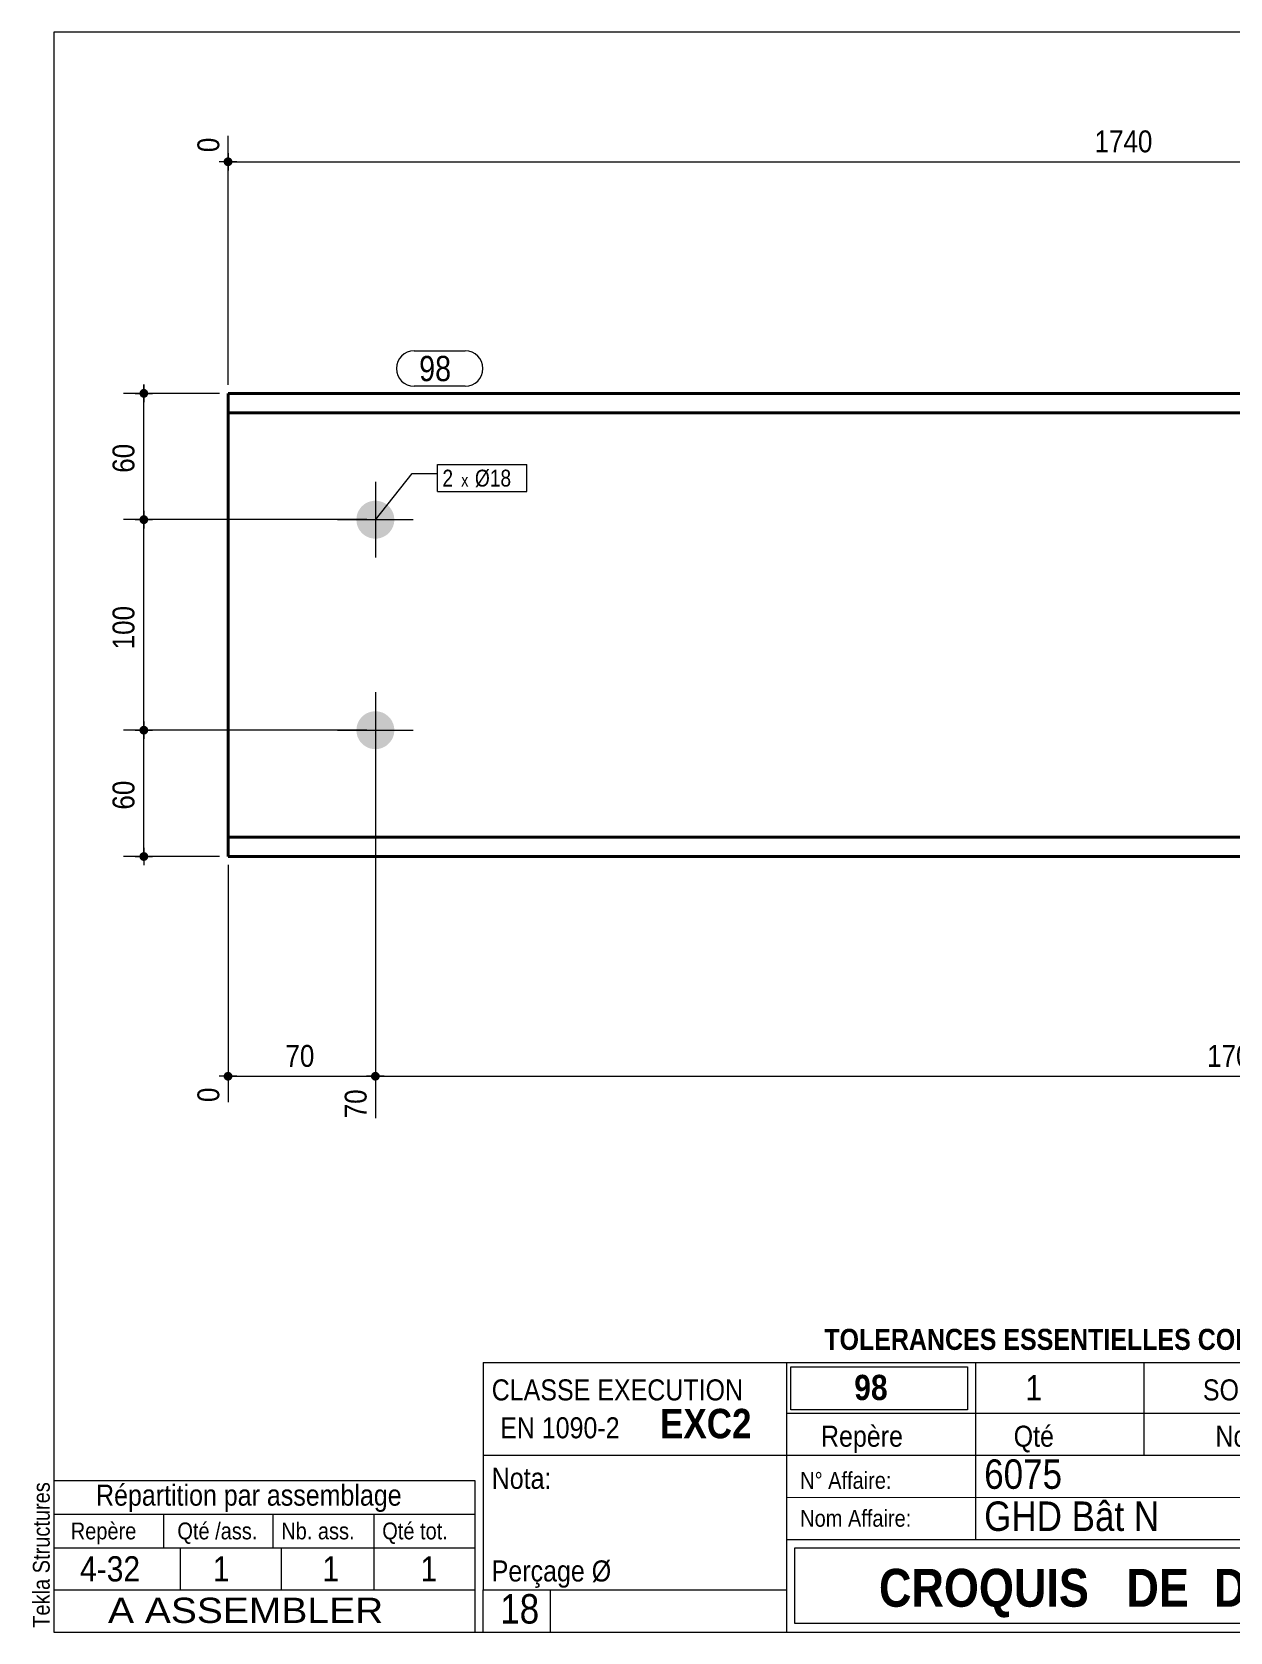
# Model space of a CAD drawing. Header units: millimetres. Extents: x 2 to 287, y 5 to 195.
# Drawn here: x 2.4 to 144.7, y 5 to 195 of the extents above; entities that cross this region are included whole.
import ezdxf

# ---------------------------------------------------------------- set-up
doc = ezdxf.new("R2010")
doc.units = ezdxf.units.MM
for name, color, linetype, lineweight in [('Autre type objet', 1, 'Continuous', 0), ('Boulon', 7, 'Continuous', 0), ('Cotation', 7, 'Continuous', 0), ('Désignation boulon', 3, 'Continuous', 0), ('Feuille dessin', 5, 'Continuous', 0), ('Piece', 2, 'Continuous', 0), ('Repère pièce', 3, 'Continuous', 0)]:
    doc.layers.add(name, color=color, linetype=linetype, lineweight=lineweight)
doc.styles.add('ARIAL', font='ARIAL.TTF')
doc.styles.add('ARIAL_BOLD', font='ARIALBD.TTF')
doc.styles.add('ARIAL_NARROW', font='ARIAL.TTF')
doc.styles.add('COMIC_SANS_MS', font='COMIC.TTF')

# ---------------------------------------------------------------- blocks, each defined once
blk = doc.blocks.new('*A2')
at = {"layer": 'Boulon'}
for points in [[(40.93, 137.14), (40.93, 137.2), (40.94, 137.25), (40.94, 137.31), (40.95, 137.36), (40.95, 137.42), (40.96, 137.47), (40.97, 137.53), (40.99, 137.58), (41, 137.63), (41.01, 137.69), (41.03, 137.74), (41.04, 137.79), (41.06, 137.85), (41.08, 137.9), (41.1, 137.95), (41.12, 138), (41.15, 138.05), (41.17, 138.1), (41.2, 138.15), (41.22, 138.2), (41.25, 138.24), (41.28, 138.29), (41.31, 138.34), (41.34, 138.38), (41.37, 138.43), (41.41, 138.47), (41.44, 138.52), (41.48, 138.56), (41.51, 138.6), (41.55, 138.64), (41.59, 138.68), (41.63, 138.72), (41.67, 138.75), (41.71, 138.79), (41.75, 138.83), (41.8, 138.86), (41.84, 138.89), (41.88, 138.93), (41.93, 138.96), (41.98, 138.99), (42.02, 139.02), (42.07, 139.05), (42.12, 139.07), (42.17, 139.1), (42.22, 139.12), (42.27, 139.14), (42.32, 139.17), (42.37, 139.19), (42.42, 139.21), (42.47, 139.22), (42.53, 139.24), (42.58, 139.26), (42.63, 139.27), (42.69, 139.28), (42.74, 139.29), (42.8, 139.3), (42.85, 139.31), (42.91, 139.32), (42.96, 139.33), (43.01, 139.33), (43.07, 139.33), (43.13, 139.34), (43.18, 139.34), (43.24, 139.34), (43.29, 139.33), (43.35, 139.33), (43.4, 139.33), (43.46, 139.32), (43.51, 139.31), (43.57, 139.3), (43.62, 139.29), (43.67, 139.28), (43.73, 139.27), (43.78, 139.26), (43.83, 139.24), (43.89, 139.22), (43.94, 139.21), (43.99, 139.19), (44.04, 139.17), (44.09, 139.14), (44.14, 139.12), (44.19, 139.1), (44.24, 139.07), (44.29, 139.05), (44.34, 139.02), (44.38, 138.99), (44.43, 138.96), (44.48, 138.93), (44.52, 138.89), (44.56, 138.86), (44.61, 138.83), (44.65, 138.79), (44.69, 138.75), (44.73, 138.72), (44.77, 138.68), (44.81, 138.64), (44.85, 138.6), (44.88, 138.56), (44.92, 138.52), (44.95, 138.47), (44.99, 138.43), (45.02, 138.38), (45.05, 138.34), (45.08, 138.29), (45.11, 138.24), (45.14, 138.2), (45.16, 138.15), (45.19, 138.1), (45.21, 138.05), (45.24, 138), (45.26, 137.95), (45.28, 137.9), (45.3, 137.85), (45.32, 137.79), (45.33, 137.74), (45.35, 137.69), (45.36, 137.63), (45.38, 137.58), (45.39, 137.53), (45.4, 137.47), (45.41, 137.42), (45.41, 137.36), (45.42, 137.31), (45.42, 137.25), (45.43, 137.2), (45.43, 137.14), (45.43, 137.09), (45.43, 137.03), (45.43, 136.98), (45.42, 136.92), (45.42, 136.87), (45.41, 136.81), (45.41, 136.76), (45.4, 136.7), (45.39, 136.65), (45.38, 136.59), (45.36, 136.54), (45.35, 136.49), (45.33, 136.43), (45.32, 136.38), (45.3, 136.33), (45.28, 136.28), (45.26, 136.23), (45.24, 136.18), (45.21, 136.13), (45.19, 136.08), (45.16, 136.03), (45.14, 135.98), (45.11, 135.93), (45.08, 135.88), (45.05, 135.84), (45.02, 135.79), (44.99, 135.75), (44.95, 135.7), (44.92, 135.66), (44.88, 135.62), (44.85, 135.58), (44.81, 135.54), (44.77, 135.5), (44.73, 135.46), (44.69, 135.42), (44.65, 135.38), (44.61, 135.35), (44.56, 135.31), (44.52, 135.28), (44.48, 135.25), (44.43, 135.22), (44.38, 135.19), (44.34, 135.16), (44.29, 135.13), (44.24, 135.1), (44.19, 135.08), (44.14, 135.05), (44.09, 135.03), (44.04, 135.01), (43.99, 134.99), (43.94, 134.97), (43.89, 134.95), (43.83, 134.93), (43.78, 134.92), (43.73, 134.91), (43.67, 134.89), (43.62, 134.88), (43.57, 134.87), (43.51, 134.86), (43.46, 134.85), (43.4, 134.85), (43.35, 134.84), (43.29, 134.84), (43.24, 134.84), (43.18, 134.84), (43.13, 134.84), (43.07, 134.84), (43.01, 134.84), (42.96, 134.85), (42.91, 134.85), (42.85, 134.86), (42.8, 134.87), (42.74, 134.88), (42.69, 134.89), (42.63, 134.91), (42.58, 134.92), (42.53, 134.93), (42.47, 134.95), (42.42, 134.97), (42.37, 134.99), (42.32, 135.01), (42.27, 135.03), (42.22, 135.05), (42.17, 135.08), (42.12, 135.1), (42.07, 135.13), (42.02, 135.16), (41.98, 135.19), (41.93, 135.22), (41.88, 135.25), (41.84, 135.28), (41.8, 135.31), (41.75, 135.35), (41.71, 135.38), (41.67, 135.42), (41.63, 135.46), (41.59, 135.5), (41.55, 135.54), (41.51, 135.58), (41.48, 135.62), (41.44, 135.66), (41.41, 135.7), (41.37, 135.75), (41.34, 135.79), (41.31, 135.84), (41.28, 135.88), (41.25, 135.93), (41.22, 135.98), (41.2, 136.03), (41.17, 136.08), (41.15, 136.13), (41.12, 136.18), (41.1, 136.23), (41.08, 136.28), (41.06, 136.33), (41.04, 136.38), (41.03, 136.43), (41.01, 136.49), (41, 136.54), (40.99, 136.59), (40.97, 136.65), (40.96, 136.7), (40.95, 136.76), (40.95, 136.81), (40.94, 136.87), (40.94, 136.92), (40.93, 136.98), (40.93, 137.03), (40.93, 137.09)], [(40.93, 112.14), (40.93, 112.2), (40.94, 112.25), (40.94, 112.31), (40.95, 112.36), (40.95, 112.42), (40.96, 112.47), (40.97, 112.53), (40.99, 112.58), (41, 112.63), (41.01, 112.69), (41.03, 112.74), (41.04, 112.79), (41.06, 112.85), (41.08, 112.9), (41.1, 112.95), (41.12, 113), (41.15, 113.05), (41.17, 113.1), (41.2, 113.15), (41.22, 113.2), (41.25, 113.24), (41.28, 113.29), (41.31, 113.34), (41.34, 113.38), (41.37, 113.43), (41.41, 113.47), (41.44, 113.52), (41.48, 113.56), (41.51, 113.6), (41.55, 113.64), (41.59, 113.68), (41.63, 113.72), (41.67, 113.75), (41.71, 113.79), (41.75, 113.83), (41.8, 113.86), (41.84, 113.89), (41.88, 113.93), (41.93, 113.96), (41.98, 113.99), (42.02, 114.02), (42.07, 114.05), (42.12, 114.07), (42.17, 114.1), (42.22, 114.12), (42.27, 114.14), (42.32, 114.17), (42.37, 114.19), (42.42, 114.21), (42.47, 114.22), (42.53, 114.24), (42.58, 114.26), (42.63, 114.27), (42.69, 114.28), (42.74, 114.29), (42.8, 114.3), (42.85, 114.31), (42.91, 114.32), (42.96, 114.33), (43.01, 114.33), (43.07, 114.33), (43.13, 114.34), (43.18, 114.34), (43.24, 114.34), (43.29, 114.33), (43.35, 114.33), (43.4, 114.33), (43.46, 114.32), (43.51, 114.31), (43.57, 114.3), (43.62, 114.29), (43.67, 114.28), (43.73, 114.27), (43.78, 114.26), (43.83, 114.24), (43.89, 114.22), (43.94, 114.21), (43.99, 114.19), (44.04, 114.17), (44.09, 114.14), (44.14, 114.12), (44.19, 114.1), (44.24, 114.07), (44.29, 114.05), (44.34, 114.02), (44.38, 113.99), (44.43, 113.96), (44.48, 113.93), (44.52, 113.89), (44.56, 113.86), (44.61, 113.83), (44.65, 113.79), (44.69, 113.75), (44.73, 113.72), (44.77, 113.68), (44.81, 113.64), (44.85, 113.6), (44.88, 113.56), (44.92, 113.52), (44.95, 113.47), (44.99, 113.43), (45.02, 113.38), (45.05, 113.34), (45.08, 113.29), (45.11, 113.24), (45.14, 113.2), (45.16, 113.15), (45.19, 113.1), (45.21, 113.05), (45.24, 113), (45.26, 112.95), (45.28, 112.9), (45.3, 112.85), (45.32, 112.79), (45.33, 112.74), (45.35, 112.69), (45.36, 112.63), (45.38, 112.58), (45.39, 112.53), (45.4, 112.47), (45.41, 112.42), (45.41, 112.36), (45.42, 112.31), (45.42, 112.25), (45.43, 112.2), (45.43, 112.14), (45.43, 112.09), (45.43, 112.03), (45.43, 111.98), (45.42, 111.92), (45.42, 111.87), (45.41, 111.81), (45.41, 111.76), (45.4, 111.7), (45.39, 111.65), (45.38, 111.59), (45.36, 111.54), (45.35, 111.49), (45.33, 111.43), (45.32, 111.38), (45.3, 111.33), (45.28, 111.28), (45.26, 111.23), (45.24, 111.18), (45.21, 111.13), (45.19, 111.08), (45.16, 111.03), (45.14, 110.98), (45.11, 110.93), (45.08, 110.88), (45.05, 110.84), (45.02, 110.79), (44.99, 110.75), (44.95, 110.7), (44.92, 110.66), (44.88, 110.62), (44.85, 110.58), (44.81, 110.54), (44.77, 110.5), (44.73, 110.46), (44.69, 110.42), (44.65, 110.38), (44.61, 110.35), (44.56, 110.31), (44.52, 110.28), (44.48, 110.25), (44.43, 110.22), (44.38, 110.19), (44.34, 110.16), (44.29, 110.13), (44.24, 110.1), (44.19, 110.08), (44.14, 110.05), (44.09, 110.03), (44.04, 110.01), (43.99, 109.99), (43.94, 109.97), (43.89, 109.95), (43.83, 109.93), (43.78, 109.92), (43.73, 109.91), (43.67, 109.89), (43.62, 109.88), (43.57, 109.87), (43.51, 109.86), (43.46, 109.85), (43.4, 109.85), (43.35, 109.84), (43.29, 109.84), (43.24, 109.84), (43.18, 109.84), (43.13, 109.84), (43.07, 109.84), (43.01, 109.84), (42.96, 109.85), (42.91, 109.85), (42.85, 109.86), (42.8, 109.87), (42.74, 109.88), (42.69, 109.89), (42.63, 109.91), (42.58, 109.92), (42.53, 109.93), (42.47, 109.95), (42.42, 109.97), (42.37, 109.99), (42.32, 110.01), (42.27, 110.03), (42.22, 110.05), (42.17, 110.08), (42.12, 110.1), (42.07, 110.13), (42.02, 110.16), (41.98, 110.19), (41.93, 110.22), (41.88, 110.25), (41.84, 110.28), (41.8, 110.31), (41.75, 110.35), (41.71, 110.38), (41.67, 110.42), (41.63, 110.46), (41.59, 110.5), (41.55, 110.54), (41.51, 110.58), (41.48, 110.62), (41.44, 110.66), (41.41, 110.7), (41.37, 110.75), (41.34, 110.79), (41.31, 110.84), (41.28, 110.88), (41.25, 110.93), (41.22, 110.98), (41.2, 111.03), (41.17, 111.08), (41.15, 111.13), (41.12, 111.18), (41.1, 111.23), (41.08, 111.28), (41.06, 111.33), (41.04, 111.38), (41.03, 111.43), (41.01, 111.49), (41, 111.54), (40.99, 111.59), (40.97, 111.65), (40.96, 111.7), (40.95, 111.76), (40.95, 111.81), (40.94, 111.87), (40.94, 111.92), (40.93, 111.98), (40.93, 112.03), (40.93, 112.09)]]:
    blk.add_hatch(color=256, dxfattribs=at).paths.add_polyline_path(points, flags=17)
at = {"layer": 'Boulon', "linetype": 'Continuous', "lineweight": 0}
for p, q in [((43.18, 141.59), (43.18, 132.59)), ((38.68, 137.09), (47.68, 137.09)), ((43.18, 116.59), (43.18, 107.59)), ((38.68, 112.09), (47.68, 112.09))]:
    blk.add_line(p, q, dxfattribs=at)
blk = doc.blocks.new('*A3')
at = {"layer": 'Piece', "color": 2, "linetype": 'Continuous', "lineweight": 40}
for p, q in [((25.68, 97.087617), (25.68, 152.087617)), ((155.68, 152.087617), (25.68, 152.087617)), ((155.68, 149.787617), (25.68, 149.787617)), ((155.68, 99.387617), (25.68, 99.387617)), ((155.68, 97.087617), (25.68, 97.087617))]:
    blk.add_line(p, q, dxfattribs=at)
blk = doc.blocks.new('*A4')
at = {"layer": 'Feuille dessin', "linetype": 'Continuous', "lineweight": 0}
for p, q in [((282, 195), (5, 195)), ((5, 195), (5, 5)), ((5, 5), (282, 5))]:
    blk.add_line(p, q, dxfattribs=at)
at = {"layer": 'Feuille dessin', "style": 'ARIAL', "width": 0.85}
blk.add_text('Tekla Structures', height=2, rotation=90, dxfattribs=at).set_placement((4.5, 5.5))
blk = doc.blocks.new('*A5')
at = {"layer": 'Autre type objet', "linetype": 'Continuous', "lineweight": 0}
for p, q in [((5, 23), (55, 23)), ((5, 23), (5, 15)), ((55, 23), (55, 15)), ((5, 19), (55, 19)), ((18, 19), (18, 15)), ((31, 19), (31, 15)), ((43, 19), (43, 15)), ((5, 15), (55, 15)), ((5, 15), (5, 10)), ((20, 15), (20, 10)), ((32, 15), (32, 10)), ((43, 15), (43, 10)), ((55, 15), (55, 10)), ((5, 10), (55, 10))]:
    blk.add_line(p, q, dxfattribs=at)
at = {"layer": 'Autre type objet', "style": 'ARIAL', "width": 0.85}
for s, height, p in [('Répartition par assemblage', 2.5, (10, 20)), ('Repère', 2, (7, 16)), ('Qté /ass.', 2, (19.663086, 16)), ('Nb. ass.', 2, (32, 16)), ('Qté tot.', 2, (44, 16)), ('4-32', 3, (8.103027, 11)), ('1', 3, (23.885986, 11)), ('1', 3, (36.889404, 11)), ('1', 3, (48.551514, 11))]:
    blk.add_text(s, height=height, dxfattribs=at).set_placement(p)
blk = doc.blocks.new('*A7')
at = {"layer": 'Autre type objet', "linetype": 'Continuous', "lineweight": 0}
for p, q in [((56, 37), (92, 37)), ((56, 37), (56, 10)), ((92, 37), (92, 10)), ((56, 26), (92, 26)), ((56, 10), (92, 10)), ((56, 5), (56, 10)), ((64, 5), (64, 10)), ((56, 5), (64, 5))]:
    blk.add_line(p, q, dxfattribs=at)
at = {"layer": 'Autre type objet', "width": 0.85}
for s, height, style, p in [('CLASSE EXECUTION', 2.5, 'ARIAL', (57, 32.5)), ('EN 1090-2', 2.5, 'ARIAL', (58, 28)), ('EXC2', 3.5, 'ARIAL_BOLD', (77, 28)), ('Nota:', 2.5, 'ARIAL', (57, 22)), ('Perçage Ø', 2.5, 'ARIAL', (57, 11)), ('18', 3.5, 'ARIAL_NARROW', (58.014234, 6))]:
    blk.add_text(s, height=height, dxfattribs=dict(at, style=style)).set_placement(p)
blk = doc.blocks.new('*A8')
at = {"layer": 'Autre type objet', "linetype": 'Continuous', "lineweight": 0}
for p, q in [((92, 37), (282, 37)), ((92, 37), (92, 31)), ((92.51953, 36.5), (113.5, 36.5)), ((92.51953, 31.394341), (92.51953, 36.5)), ((113.5, 36.5), (113.5, 31.394341)), ((114.5, 31), (114.5, 37)), ((134.5, 31), (134.5, 37)), ((92, 31), (282, 31)), ((92, 31), (92, 5)), ((113.5, 31.394341), (92.51953, 31.394341)), ((114.5, 16), (114.5, 31)), ((134.5, 26), (134.5, 31)), ((92, 26), (282, 26)), ((92, 21), (241.327069, 20.935451)), ((92, 16), (181, 16)), ((93, 15), (180, 15)), ((93, 6), (93, 15)), ((180, 6), (93, 6)), ((92, 5), (282, 5))]:
    blk.add_line(p, q, dxfattribs=at)
at = {"layer": 'Autre type objet', "width": 0.85}
for s, height, style, p in [('TOLERANCES ESSENTIELLES CONFORMES A LA NORME 1090-1', 2.5, 'ARIAL_BOLD', (96.5, 38.5)), ('98', 3, 'ARIAL_BOLD', (100.064045, 32.540141)), ('1', 3, 'ARIAL', (120.389893, 32.5)), ('SOLIVE', 2.5, 'ARIAL', (141.474609, 32.5)), ('Repère', 2.5, 'ARIAL', (96.112978, 27)), ('Qté', 2.5, 'ARIAL', (119, 27)), ('Nom', 2.5, 'ARIAL', (142.961426, 27)), ('6075', 3.5, 'ARIAL', (115.5, 22)), ('N° Affaire:', 2, 'ARIAL', (93.640566, 22)), ('Nom Affaire:', 2, 'ARIAL', (93.640566, 17.5)), ('GHD Bât N', 3.5, 'ARIAL', (115.5, 17)), ('CROQUIS   DE  DEBIT', 4.5, 'ARIAL_BOLD', (103, 8))]:
    blk.add_text(s, height=height, dxfattribs=dict(at, style=style)).set_placement(p)
blk = doc.blocks.new('*A9')
at = {"layer": 'Autre type objet', "linetype": 'Continuous', "lineweight": 0}
for p, q in [((5, 10), (55, 10)), ((5, 10), (5, 5)), ((55, 10), (55, 5)), ((5, 5), (55, 5))]:
    blk.add_line(p, q, dxfattribs=at)
at = {"layer": 'Autre type objet', "style": 'ARIAL', "width": 1.105}
blk.add_text('A ASSEMBLER', height=3, dxfattribs=at).set_placement((11.423651, 6.073465))
blk = doc.blocks.new('*A11')
at = {"layer": 'Cotation'}
blk.add_hatch(color=256, dxfattribs=at).paths.add_polyline_path([(25.65, 179.07), (25.63, 179.07), (25.6, 179.07), (25.58, 179.08), (25.55, 179.08), (25.53, 179.09), (25.5, 179.1), (25.48, 179.11), (25.46, 179.12), (25.43, 179.13), (25.41, 179.14), (25.39, 179.16), (25.37, 179.17), (25.35, 179.19), (25.33, 179.2), (25.31, 179.22), (25.29, 179.24), (25.28, 179.26), (25.26, 179.28), (25.25, 179.3), (25.23, 179.32), (25.22, 179.34), (25.21, 179.37), (25.2, 179.39), (25.19, 179.41), (25.18, 179.44), (25.18, 179.46), (25.17, 179.49), (25.17, 179.51), (25.16, 179.54), (25.16, 179.56), (25.16, 179.59), (25.16, 179.61), (25.16, 179.64), (25.17, 179.66), (25.17, 179.69), (25.18, 179.71), (25.18, 179.74), (25.19, 179.76), (25.2, 179.79), (25.21, 179.81), (25.22, 179.83), (25.23, 179.85), (25.25, 179.88), (25.26, 179.9), (25.28, 179.92), (25.29, 179.94), (25.31, 179.96), (25.33, 179.97), (25.35, 179.99), (25.37, 180.01), (25.39, 180.02), (25.41, 180.03), (25.43, 180.05), (25.46, 180.06), (25.48, 180.07), (25.5, 180.08), (25.53, 180.09), (25.55, 180.09), (25.58, 180.1), (25.6, 180.1), (25.63, 180.11), (25.65, 180.11), (25.68, 180.11), (25.71, 180.11), (25.73, 180.11), (25.76, 180.1), (25.78, 180.1), (25.81, 180.09), (25.83, 180.09), (25.86, 180.08), (25.88, 180.07), (25.9, 180.06), (25.93, 180.05), (25.95, 180.03), (25.97, 180.02), (25.99, 180.01), (26.01, 179.99), (26.03, 179.97), (26.05, 179.96), (26.07, 179.94), (26.08, 179.92), (26.1, 179.9), (26.11, 179.88), (26.13, 179.85), (26.14, 179.83), (26.15, 179.81), (26.16, 179.79), (26.17, 179.76), (26.18, 179.74), (26.18, 179.71), (26.19, 179.69), (26.19, 179.66), (26.2, 179.64), (26.2, 179.61), (26.2, 179.59), (26.2, 179.56), (26.2, 179.54), (26.19, 179.51), (26.19, 179.49), (26.18, 179.46), (26.18, 179.44), (26.17, 179.41), (26.16, 179.39), (26.15, 179.37), (26.14, 179.34), (26.13, 179.32), (26.11, 179.3), (26.1, 179.28), (26.08, 179.26), (26.07, 179.24), (26.05, 179.22), (26.03, 179.2), (26.01, 179.19), (25.99, 179.17), (25.97, 179.16), (25.95, 179.14), (25.93, 179.13), (25.9, 179.12), (25.88, 179.11), (25.86, 179.1), (25.83, 179.09), (25.81, 179.08), (25.78, 179.08), (25.76, 179.07), (25.73, 179.07), (25.71, 179.07), (25.68, 179.07)], flags=17)
at = {"layer": 'Cotation', "linetype": 'Continuous', "lineweight": 0}
for p, q in [((25.68, 153.09), (25.68, 182.66)), ((25.68, 180.63), (25.68, 178.55)), ((26.72, 179.59), (24.64, 179.59)), ((25.68, 179.59), (24.64, 179.59)), ((25.68, 179.59), (239.24, 179.59))]:
    blk.add_line(p, q, dxfattribs=at)
at = {"layer": 'Cotation'}
blk.add_point((25.68, 179.59), dxfattribs=at)
at = {"layer": 'Cotation', "style": 'ARIAL', "width": 0.85}
blk.add_text('1740', height=2.6, dxfattribs=at).set_placement((128.61, 180.71))
blk.add_text('0', height=2.6, rotation=90.0002, dxfattribs=at).set_placement((24.64, 180.73))
blk = doc.blocks.new('*A13')
at = {"layer": 'Cotation'}
for points in [[(25.65, 70.48), (25.63, 70.48), (25.6, 70.48), (25.58, 70.48), (25.55, 70.49), (25.53, 70.5), (25.5, 70.51), (25.48, 70.51), (25.46, 70.52), (25.43, 70.54), (25.41, 70.55), (25.39, 70.56), (25.37, 70.58), (25.35, 70.59), (25.33, 70.61), (25.31, 70.63), (25.29, 70.65), (25.28, 70.66), (25.26, 70.69), (25.25, 70.71), (25.23, 70.73), (25.22, 70.75), (25.21, 70.77), (25.2, 70.8), (25.19, 70.82), (25.18, 70.84), (25.18, 70.87), (25.17, 70.89), (25.17, 70.92), (25.16, 70.94), (25.16, 70.97), (25.16, 70.99), (25.16, 71.02), (25.16, 71.05), (25.17, 71.07), (25.17, 71.1), (25.18, 71.12), (25.18, 71.15), (25.19, 71.17), (25.2, 71.19), (25.21, 71.22), (25.22, 71.24), (25.23, 71.26), (25.25, 71.28), (25.26, 71.3), (25.28, 71.32), (25.29, 71.34), (25.31, 71.36), (25.33, 71.38), (25.35, 71.4), (25.37, 71.41), (25.39, 71.43), (25.41, 71.44), (25.43, 71.45), (25.46, 71.46), (25.48, 71.48), (25.5, 71.48), (25.53, 71.49), (25.55, 71.5), (25.58, 71.5), (25.6, 71.51), (25.63, 71.51), (25.65, 71.51), (25.68, 71.51), (25.71, 71.51), (25.73, 71.51), (25.76, 71.51), (25.78, 71.5), (25.81, 71.5), (25.83, 71.49), (25.86, 71.48), (25.88, 71.48), (25.9, 71.46), (25.93, 71.45), (25.95, 71.44), (25.97, 71.43), (25.99, 71.41), (26.01, 71.4), (26.03, 71.38), (26.05, 71.36), (26.07, 71.34), (26.08, 71.32), (26.1, 71.3), (26.11, 71.28), (26.13, 71.26), (26.14, 71.24), (26.15, 71.22), (26.16, 71.19), (26.17, 71.17), (26.18, 71.15), (26.18, 71.12), (26.19, 71.1), (26.19, 71.07), (26.2, 71.05), (26.2, 71.02), (26.2, 70.99), (26.2, 70.97), (26.2, 70.94), (26.19, 70.92), (26.19, 70.89), (26.18, 70.87), (26.18, 70.84), (26.17, 70.82), (26.16, 70.8), (26.15, 70.77), (26.14, 70.75), (26.13, 70.73), (26.11, 70.71), (26.1, 70.69), (26.08, 70.66), (26.07, 70.65), (26.05, 70.63), (26.03, 70.61), (26.01, 70.59), (25.99, 70.58), (25.97, 70.56), (25.95, 70.55), (25.93, 70.54), (25.9, 70.52), (25.88, 70.51), (25.86, 70.51), (25.83, 70.5), (25.81, 70.49), (25.78, 70.48), (25.76, 70.48), (25.73, 70.48), (25.71, 70.48), (25.68, 70.47)], [(43.15, 70.48), (43.13, 70.48), (43.1, 70.48), (43.08, 70.48), (43.05, 70.49), (43.03, 70.5), (43.01, 70.51), (42.98, 70.51), (42.96, 70.52), (42.94, 70.54), (42.91, 70.55), (42.89, 70.56), (42.87, 70.58), (42.85, 70.59), (42.83, 70.61), (42.81, 70.63), (42.8, 70.65), (42.78, 70.66), (42.76, 70.69), (42.75, 70.71), (42.73, 70.73), (42.72, 70.75), (42.71, 70.77), (42.7, 70.8), (42.69, 70.82), (42.68, 70.84), (42.68, 70.87), (42.67, 70.89), (42.67, 70.92), (42.66, 70.94), (42.66, 70.97), (42.66, 70.99), (42.66, 71.02), (42.66, 71.05), (42.67, 71.07), (42.67, 71.1), (42.68, 71.12), (42.68, 71.15), (42.69, 71.17), (42.7, 71.19), (42.71, 71.22), (42.72, 71.24), (42.73, 71.26), (42.75, 71.28), (42.76, 71.3), (42.78, 71.32), (42.8, 71.34), (42.81, 71.36), (42.83, 71.38), (42.85, 71.4), (42.87, 71.41), (42.89, 71.43), (42.91, 71.44), (42.94, 71.45), (42.96, 71.46), (42.98, 71.48), (43.01, 71.48), (43.03, 71.49), (43.05, 71.5), (43.08, 71.5), (43.1, 71.51), (43.13, 71.51), (43.15, 71.51), (43.18, 71.51), (43.21, 71.51), (43.23, 71.51), (43.26, 71.51), (43.28, 71.5), (43.31, 71.5), (43.33, 71.49), (43.36, 71.48), (43.38, 71.48), (43.4, 71.46), (43.43, 71.45), (43.45, 71.44), (43.47, 71.43), (43.49, 71.41), (43.51, 71.4), (43.53, 71.38), (43.55, 71.36), (43.57, 71.34), (43.58, 71.32), (43.6, 71.3), (43.61, 71.28), (43.63, 71.26), (43.64, 71.24), (43.65, 71.22), (43.66, 71.19), (43.67, 71.17), (43.68, 71.15), (43.68, 71.12), (43.69, 71.1), (43.69, 71.07), (43.7, 71.05), (43.7, 71.02), (43.7, 70.99), (43.7, 70.97), (43.7, 70.94), (43.69, 70.92), (43.69, 70.89), (43.68, 70.87), (43.68, 70.84), (43.67, 70.82), (43.66, 70.8), (43.65, 70.77), (43.64, 70.75), (43.63, 70.73), (43.61, 70.71), (43.6, 70.69), (43.58, 70.66), (43.57, 70.65), (43.55, 70.63), (43.53, 70.61), (43.51, 70.59), (43.49, 70.58), (43.47, 70.56), (43.45, 70.55), (43.43, 70.54), (43.4, 70.52), (43.38, 70.51), (43.36, 70.51), (43.33, 70.5), (43.31, 70.49), (43.28, 70.48), (43.26, 70.48), (43.23, 70.48), (43.21, 70.48), (43.18, 70.47)]]:
    blk.add_hatch(color=256, dxfattribs=at).paths.add_polyline_path(points, flags=17)
at = {"layer": 'Cotation', "linetype": 'Continuous', "lineweight": 0}
for p, q in [((43.18, 111.09), (43.18, 66)), ((25.68, 96.09), (25.68, 67.93)), ((26.72, 70.99), (24.64, 70.99)), ((25.68, 70.99), (24.64, 70.99)), ((25.68, 72.03), (25.68, 69.95)), ((25.68, 70.99), (43.18, 70.99)), ((44.22, 70.99), (42.14, 70.99)), ((43.18, 72.03), (43.18, 69.95)), ((43.18, 70.99), (44.22, 70.99))]:
    blk.add_line(p, q, dxfattribs=at)
at = {"layer": 'Cotation'}
for p in [(25.68, 70.99), (43.18, 70.99)]:
    blk.add_point(p, dxfattribs=at)
at = {"layer": 'Cotation', "style": 'ARIAL', "width": 0.85}
blk.add_text('70', height=2.6, dxfattribs=at).set_placement((32.5, 72.11))
for s, p in [('0', (24.64, 67.93)), ('70', (42.14, 66))]:
    blk.add_text(s, height=2.6, rotation=90.0002, dxfattribs=at).set_placement(p)
blk = doc.blocks.new('*A14')
at = {"layer": 'Cotation'}
blk.add_hatch(color=256, dxfattribs=at).paths.add_polyline_path([(43.15, 70.48), (43.13, 70.48), (43.1, 70.48), (43.08, 70.48), (43.05, 70.49), (43.03, 70.5), (43.01, 70.51), (42.98, 70.51), (42.96, 70.52), (42.94, 70.54), (42.91, 70.55), (42.89, 70.56), (42.87, 70.58), (42.85, 70.59), (42.83, 70.61), (42.81, 70.63), (42.8, 70.65), (42.78, 70.66), (42.76, 70.69), (42.75, 70.71), (42.73, 70.73), (42.72, 70.75), (42.71, 70.77), (42.7, 70.8), (42.69, 70.82), (42.68, 70.84), (42.68, 70.87), (42.67, 70.89), (42.67, 70.92), (42.66, 70.94), (42.66, 70.97), (42.66, 70.99), (42.66, 71.02), (42.66, 71.05), (42.67, 71.07), (42.67, 71.1), (42.68, 71.12), (42.68, 71.15), (42.69, 71.17), (42.7, 71.19), (42.71, 71.22), (42.72, 71.24), (42.73, 71.26), (42.75, 71.28), (42.76, 71.3), (42.78, 71.32), (42.8, 71.34), (42.81, 71.36), (42.83, 71.38), (42.85, 71.4), (42.87, 71.41), (42.89, 71.43), (42.91, 71.44), (42.94, 71.45), (42.96, 71.46), (42.98, 71.48), (43.01, 71.48), (43.03, 71.49), (43.05, 71.5), (43.08, 71.5), (43.1, 71.51), (43.13, 71.51), (43.15, 71.51), (43.18, 71.51), (43.21, 71.51), (43.23, 71.51), (43.26, 71.51), (43.28, 71.5), (43.31, 71.5), (43.33, 71.49), (43.36, 71.48), (43.38, 71.48), (43.4, 71.46), (43.43, 71.45), (43.45, 71.44), (43.47, 71.43), (43.49, 71.41), (43.51, 71.4), (43.53, 71.38), (43.55, 71.36), (43.57, 71.34), (43.58, 71.32), (43.6, 71.3), (43.61, 71.28), (43.63, 71.26), (43.64, 71.24), (43.65, 71.22), (43.66, 71.19), (43.67, 71.17), (43.68, 71.15), (43.68, 71.12), (43.69, 71.1), (43.69, 71.07), (43.7, 71.05), (43.7, 71.02), (43.7, 70.99), (43.7, 70.97), (43.7, 70.94), (43.69, 70.92), (43.69, 70.89), (43.68, 70.87), (43.68, 70.84), (43.67, 70.82), (43.66, 70.8), (43.65, 70.77), (43.64, 70.75), (43.63, 70.73), (43.61, 70.71), (43.6, 70.69), (43.58, 70.66), (43.57, 70.65), (43.55, 70.63), (43.53, 70.61), (43.51, 70.59), (43.49, 70.58), (43.47, 70.56), (43.45, 70.55), (43.43, 70.54), (43.4, 70.52), (43.38, 70.51), (43.36, 70.51), (43.33, 70.5), (43.31, 70.49), (43.28, 70.48), (43.26, 70.48), (43.23, 70.48), (43.21, 70.48), (43.18, 70.47)], flags=17)
at = {"layer": 'Cotation', "linetype": 'Continuous', "lineweight": 0}
for p, q in [((43.18, 111.09), (43.18, 66)), ((44.22, 70.99), (42.14, 70.99)), ((43.18, 70.99), (42.14, 70.99)), ((43.18, 72.03), (43.18, 69.95)), ((43.18, 70.99), (248.5, 70.99))]:
    blk.add_line(p, q, dxfattribs=at)
at = {"layer": 'Cotation'}
blk.add_point((43.18, 70.99), dxfattribs=at)
at = {"layer": 'Cotation', "style": 'ARIAL', "width": 0.85}
blk.add_text('1707', height=2.6, dxfattribs=at).set_placement((141.98, 72.11))
blk = doc.blocks.new('*A19')
at = {"layer": 'Cotation'}
for points in [[(15.65, 111.57), (15.63, 111.57), (15.6, 111.57), (15.58, 111.58), (15.55, 111.58), (15.53, 111.59), (15.5, 111.6), (15.48, 111.61), (15.46, 111.62), (15.43, 111.63), (15.41, 111.64), (15.39, 111.66), (15.37, 111.67), (15.35, 111.69), (15.33, 111.7), (15.31, 111.72), (15.29, 111.74), (15.28, 111.76), (15.26, 111.78), (15.25, 111.8), (15.23, 111.82), (15.22, 111.84), (15.21, 111.87), (15.2, 111.89), (15.19, 111.91), (15.18, 111.94), (15.18, 111.96), (15.17, 111.99), (15.17, 112.01), (15.16, 112.04), (15.16, 112.06), (15.16, 112.09), (15.16, 112.11), (15.16, 112.14), (15.17, 112.16), (15.17, 112.19), (15.18, 112.21), (15.18, 112.24), (15.19, 112.26), (15.2, 112.29), (15.21, 112.31), (15.22, 112.33), (15.23, 112.35), (15.25, 112.38), (15.26, 112.4), (15.28, 112.42), (15.29, 112.44), (15.31, 112.46), (15.33, 112.47), (15.35, 112.49), (15.37, 112.51), (15.39, 112.52), (15.41, 112.53), (15.43, 112.55), (15.46, 112.56), (15.48, 112.57), (15.5, 112.58), (15.53, 112.59), (15.55, 112.59), (15.58, 112.6), (15.6, 112.6), (15.63, 112.61), (15.65, 112.61), (15.68, 112.61), (15.71, 112.61), (15.73, 112.61), (15.76, 112.6), (15.78, 112.6), (15.81, 112.59), (15.83, 112.59), (15.86, 112.58), (15.88, 112.57), (15.9, 112.56), (15.93, 112.55), (15.95, 112.53), (15.97, 112.52), (15.99, 112.51), (16.01, 112.49), (16.03, 112.47), (16.05, 112.46), (16.07, 112.44), (16.08, 112.42), (16.1, 112.4), (16.11, 112.38), (16.13, 112.35), (16.14, 112.33), (16.15, 112.31), (16.16, 112.29), (16.17, 112.26), (16.18, 112.24), (16.18, 112.21), (16.19, 112.19), (16.19, 112.16), (16.2, 112.14), (16.2, 112.11), (16.2, 112.09), (16.2, 112.06), (16.2, 112.04), (16.19, 112.01), (16.19, 111.99), (16.18, 111.96), (16.18, 111.94), (16.17, 111.91), (16.16, 111.89), (16.15, 111.87), (16.14, 111.84), (16.13, 111.82), (16.11, 111.8), (16.1, 111.78), (16.08, 111.76), (16.07, 111.74), (16.05, 111.72), (16.03, 111.7), (16.01, 111.69), (15.99, 111.67), (15.97, 111.66), (15.95, 111.64), (15.93, 111.63), (15.9, 111.62), (15.88, 111.61), (15.86, 111.6), (15.83, 111.59), (15.81, 111.58), (15.78, 111.58), (15.76, 111.57), (15.73, 111.57), (15.71, 111.57), (15.68, 111.57)], [(15.65, 96.57), (15.63, 96.57), (15.6, 96.57), (15.58, 96.58), (15.55, 96.58), (15.53, 96.59), (15.5, 96.6), (15.48, 96.61), (15.46, 96.62), (15.43, 96.63), (15.41, 96.64), (15.39, 96.66), (15.37, 96.67), (15.35, 96.69), (15.33, 96.7), (15.31, 96.72), (15.29, 96.74), (15.28, 96.76), (15.26, 96.78), (15.25, 96.8), (15.23, 96.82), (15.22, 96.84), (15.21, 96.87), (15.2, 96.89), (15.19, 96.91), (15.18, 96.94), (15.18, 96.96), (15.17, 96.99), (15.17, 97.01), (15.16, 97.04), (15.16, 97.06), (15.16, 97.09), (15.16, 97.11), (15.16, 97.14), (15.17, 97.16), (15.17, 97.19), (15.18, 97.21), (15.18, 97.24), (15.19, 97.26), (15.2, 97.29), (15.21, 97.31), (15.22, 97.33), (15.23, 97.35), (15.25, 97.38), (15.26, 97.4), (15.28, 97.42), (15.29, 97.44), (15.31, 97.46), (15.33, 97.47), (15.35, 97.49), (15.37, 97.51), (15.39, 97.52), (15.41, 97.53), (15.43, 97.55), (15.46, 97.56), (15.48, 97.57), (15.5, 97.58), (15.53, 97.59), (15.55, 97.59), (15.58, 97.6), (15.6, 97.6), (15.63, 97.61), (15.65, 97.61), (15.68, 97.61), (15.71, 97.61), (15.73, 97.61), (15.76, 97.6), (15.78, 97.6), (15.81, 97.59), (15.83, 97.59), (15.86, 97.58), (15.88, 97.57), (15.9, 97.56), (15.93, 97.55), (15.95, 97.53), (15.97, 97.52), (15.99, 97.51), (16.01, 97.49), (16.03, 97.47), (16.05, 97.46), (16.07, 97.44), (16.08, 97.42), (16.1, 97.4), (16.11, 97.38), (16.13, 97.35), (16.14, 97.33), (16.15, 97.31), (16.16, 97.29), (16.17, 97.26), (16.18, 97.24), (16.18, 97.21), (16.19, 97.19), (16.19, 97.16), (16.2, 97.14), (16.2, 97.11), (16.2, 97.09), (16.2, 97.06), (16.2, 97.04), (16.19, 97.01), (16.19, 96.99), (16.18, 96.96), (16.18, 96.94), (16.17, 96.91), (16.16, 96.89), (16.15, 96.87), (16.14, 96.84), (16.13, 96.82), (16.11, 96.8), (16.1, 96.78), (16.08, 96.76), (16.07, 96.74), (16.05, 96.72), (16.03, 96.7), (16.01, 96.69), (15.99, 96.67), (15.97, 96.66), (15.95, 96.64), (15.93, 96.63), (15.9, 96.62), (15.88, 96.61), (15.86, 96.6), (15.83, 96.59), (15.81, 96.58), (15.78, 96.58), (15.76, 96.57), (15.73, 96.57), (15.71, 96.57), (15.68, 96.57)]]:
    blk.add_hatch(color=256, dxfattribs=at).paths.add_polyline_path(points, flags=17)
at = {"layer": 'Cotation', "linetype": 'Continuous', "lineweight": 0}
for p, q in [((15.68, 113.13), (15.68, 111.05)), ((15.68, 112.09), (15.68, 113.13)), ((42.18, 112.09), (13.26, 112.09)), ((14.64, 112.09), (16.72, 112.09)), ((15.68, 97.09), (15.68, 112.09)), ((24.68, 97.09), (13.26, 97.09)), ((14.64, 97.09), (16.72, 97.09)), ((15.68, 98.13), (15.68, 96.05)), ((15.68, 97.09), (15.68, 96.05))]:
    blk.add_line(p, q, dxfattribs=at)
at = {"layer": 'Cotation'}
for p in [(15.68, 112.09), (15.68, 97.09)]:
    blk.add_point(p, dxfattribs=at)
at = {"layer": 'Cotation', "style": 'ARIAL', "width": 0.85}
blk.add_text('60', height=2.6, rotation=90.0002, dxfattribs=at).set_placement((14.56, 102.66))
blk = doc.blocks.new('*A20')
at = {"layer": 'Cotation'}
for points in [[(15.65, 136.57), (15.63, 136.57), (15.6, 136.57), (15.58, 136.58), (15.55, 136.58), (15.53, 136.59), (15.5, 136.6), (15.48, 136.61), (15.46, 136.62), (15.43, 136.63), (15.41, 136.64), (15.39, 136.66), (15.37, 136.67), (15.35, 136.69), (15.33, 136.7), (15.31, 136.72), (15.29, 136.74), (15.28, 136.76), (15.26, 136.78), (15.25, 136.8), (15.23, 136.82), (15.22, 136.84), (15.21, 136.87), (15.2, 136.89), (15.19, 136.91), (15.18, 136.94), (15.18, 136.96), (15.17, 136.99), (15.17, 137.01), (15.16, 137.04), (15.16, 137.06), (15.16, 137.09), (15.16, 137.11), (15.16, 137.14), (15.17, 137.16), (15.17, 137.19), (15.18, 137.21), (15.18, 137.24), (15.19, 137.26), (15.2, 137.29), (15.21, 137.31), (15.22, 137.33), (15.23, 137.35), (15.25, 137.38), (15.26, 137.4), (15.28, 137.42), (15.29, 137.44), (15.31, 137.46), (15.33, 137.47), (15.35, 137.49), (15.37, 137.51), (15.39, 137.52), (15.41, 137.53), (15.43, 137.55), (15.46, 137.56), (15.48, 137.57), (15.5, 137.58), (15.53, 137.59), (15.55, 137.59), (15.58, 137.6), (15.6, 137.6), (15.63, 137.61), (15.65, 137.61), (15.68, 137.61), (15.71, 137.61), (15.73, 137.61), (15.76, 137.6), (15.78, 137.6), (15.81, 137.59), (15.83, 137.59), (15.86, 137.58), (15.88, 137.57), (15.9, 137.56), (15.93, 137.55), (15.95, 137.53), (15.97, 137.52), (15.99, 137.51), (16.01, 137.49), (16.03, 137.47), (16.05, 137.46), (16.07, 137.44), (16.08, 137.42), (16.1, 137.4), (16.11, 137.38), (16.13, 137.35), (16.14, 137.33), (16.15, 137.31), (16.16, 137.29), (16.17, 137.26), (16.18, 137.24), (16.18, 137.21), (16.19, 137.19), (16.19, 137.16), (16.2, 137.14), (16.2, 137.11), (16.2, 137.09), (16.2, 137.06), (16.2, 137.04), (16.19, 137.01), (16.19, 136.99), (16.18, 136.96), (16.18, 136.94), (16.17, 136.91), (16.16, 136.89), (16.15, 136.87), (16.14, 136.84), (16.13, 136.82), (16.11, 136.8), (16.1, 136.78), (16.08, 136.76), (16.07, 136.74), (16.05, 136.72), (16.03, 136.7), (16.01, 136.69), (15.99, 136.67), (15.97, 136.66), (15.95, 136.64), (15.93, 136.63), (15.9, 136.62), (15.88, 136.61), (15.86, 136.6), (15.83, 136.59), (15.81, 136.58), (15.78, 136.58), (15.76, 136.57), (15.73, 136.57), (15.71, 136.57), (15.68, 136.57)], [(15.65, 111.57), (15.63, 111.57), (15.6, 111.57), (15.58, 111.58), (15.55, 111.58), (15.53, 111.59), (15.5, 111.6), (15.48, 111.61), (15.46, 111.62), (15.43, 111.63), (15.41, 111.64), (15.39, 111.66), (15.37, 111.67), (15.35, 111.69), (15.33, 111.7), (15.31, 111.72), (15.29, 111.74), (15.28, 111.76), (15.26, 111.78), (15.25, 111.8), (15.23, 111.82), (15.22, 111.84), (15.21, 111.87), (15.2, 111.89), (15.19, 111.91), (15.18, 111.94), (15.18, 111.96), (15.17, 111.99), (15.17, 112.01), (15.16, 112.04), (15.16, 112.06), (15.16, 112.09), (15.16, 112.11), (15.16, 112.14), (15.17, 112.16), (15.17, 112.19), (15.18, 112.21), (15.18, 112.24), (15.19, 112.26), (15.2, 112.29), (15.21, 112.31), (15.22, 112.33), (15.23, 112.35), (15.25, 112.38), (15.26, 112.4), (15.28, 112.42), (15.29, 112.44), (15.31, 112.46), (15.33, 112.47), (15.35, 112.49), (15.37, 112.51), (15.39, 112.52), (15.41, 112.53), (15.43, 112.55), (15.46, 112.56), (15.48, 112.57), (15.5, 112.58), (15.53, 112.59), (15.55, 112.59), (15.58, 112.6), (15.6, 112.6), (15.63, 112.61), (15.65, 112.61), (15.68, 112.61), (15.71, 112.61), (15.73, 112.61), (15.76, 112.6), (15.78, 112.6), (15.81, 112.59), (15.83, 112.59), (15.86, 112.58), (15.88, 112.57), (15.9, 112.56), (15.93, 112.55), (15.95, 112.53), (15.97, 112.52), (15.99, 112.51), (16.01, 112.49), (16.03, 112.47), (16.05, 112.46), (16.07, 112.44), (16.08, 112.42), (16.1, 112.4), (16.11, 112.38), (16.13, 112.35), (16.14, 112.33), (16.15, 112.31), (16.16, 112.29), (16.17, 112.26), (16.18, 112.24), (16.18, 112.21), (16.19, 112.19), (16.19, 112.16), (16.2, 112.14), (16.2, 112.11), (16.2, 112.09), (16.2, 112.06), (16.2, 112.04), (16.19, 112.01), (16.19, 111.99), (16.18, 111.96), (16.18, 111.94), (16.17, 111.91), (16.16, 111.89), (16.15, 111.87), (16.14, 111.84), (16.13, 111.82), (16.11, 111.8), (16.1, 111.78), (16.08, 111.76), (16.07, 111.74), (16.05, 111.72), (16.03, 111.7), (16.01, 111.69), (15.99, 111.67), (15.97, 111.66), (15.95, 111.64), (15.93, 111.63), (15.9, 111.62), (15.88, 111.61), (15.86, 111.6), (15.83, 111.59), (15.81, 111.58), (15.78, 111.58), (15.76, 111.57), (15.73, 111.57), (15.71, 111.57), (15.68, 111.57)]]:
    blk.add_hatch(color=256, dxfattribs=at).paths.add_polyline_path(points, flags=17)
at = {"layer": 'Cotation', "linetype": 'Continuous', "lineweight": 0}
for p, q in [((42.18, 137.09), (13.26, 137.09)), ((14.64, 137.09), (16.72, 137.09)), ((15.68, 138.13), (15.68, 136.05)), ((15.68, 137.09), (15.68, 138.13)), ((15.68, 112.09), (15.68, 137.09)), ((15.68, 113.13), (15.68, 111.05)), ((42.18, 112.09), (13.26, 112.09)), ((14.64, 112.09), (16.72, 112.09)), ((15.68, 112.09), (15.68, 111.05))]:
    blk.add_line(p, q, dxfattribs=at)
at = {"layer": 'Cotation'}
for p in [(15.68, 137.09), (15.68, 112.09)]:
    blk.add_point(p, dxfattribs=at)
at = {"layer": 'Cotation', "style": 'ARIAL', "width": 0.85}
blk.add_text('100', height=2.6, rotation=90.0002, dxfattribs=at).set_placement((14.56, 121.69))
blk = doc.blocks.new('*A21')
at = {"layer": 'Cotation'}
for points in [[(15.65, 151.57), (15.63, 151.57), (15.6, 151.57), (15.58, 151.58), (15.55, 151.58), (15.53, 151.59), (15.5, 151.6), (15.48, 151.61), (15.46, 151.62), (15.43, 151.63), (15.41, 151.64), (15.39, 151.66), (15.37, 151.67), (15.35, 151.69), (15.33, 151.7), (15.31, 151.72), (15.29, 151.74), (15.28, 151.76), (15.26, 151.78), (15.25, 151.8), (15.23, 151.82), (15.22, 151.84), (15.21, 151.87), (15.2, 151.89), (15.19, 151.91), (15.18, 151.94), (15.18, 151.96), (15.17, 151.99), (15.17, 152.01), (15.16, 152.04), (15.16, 152.06), (15.16, 152.09), (15.16, 152.11), (15.16, 152.14), (15.17, 152.16), (15.17, 152.19), (15.18, 152.21), (15.18, 152.24), (15.19, 152.26), (15.2, 152.29), (15.21, 152.31), (15.22, 152.33), (15.23, 152.35), (15.25, 152.38), (15.26, 152.4), (15.28, 152.42), (15.29, 152.44), (15.31, 152.46), (15.33, 152.47), (15.35, 152.49), (15.37, 152.51), (15.39, 152.52), (15.41, 152.53), (15.43, 152.55), (15.46, 152.56), (15.48, 152.57), (15.5, 152.58), (15.53, 152.59), (15.55, 152.59), (15.58, 152.6), (15.6, 152.6), (15.63, 152.61), (15.65, 152.61), (15.68, 152.61), (15.71, 152.61), (15.73, 152.61), (15.76, 152.6), (15.78, 152.6), (15.81, 152.59), (15.83, 152.59), (15.86, 152.58), (15.88, 152.57), (15.9, 152.56), (15.93, 152.55), (15.95, 152.53), (15.97, 152.52), (15.99, 152.51), (16.01, 152.49), (16.03, 152.47), (16.05, 152.46), (16.07, 152.44), (16.08, 152.42), (16.1, 152.4), (16.11, 152.38), (16.13, 152.35), (16.14, 152.33), (16.15, 152.31), (16.16, 152.29), (16.17, 152.26), (16.18, 152.24), (16.18, 152.21), (16.19, 152.19), (16.19, 152.16), (16.2, 152.14), (16.2, 152.11), (16.2, 152.09), (16.2, 152.06), (16.2, 152.04), (16.19, 152.01), (16.19, 151.99), (16.18, 151.96), (16.18, 151.94), (16.17, 151.91), (16.16, 151.89), (16.15, 151.87), (16.14, 151.84), (16.13, 151.82), (16.11, 151.8), (16.1, 151.78), (16.08, 151.76), (16.07, 151.74), (16.05, 151.72), (16.03, 151.7), (16.01, 151.69), (15.99, 151.67), (15.97, 151.66), (15.95, 151.64), (15.93, 151.63), (15.9, 151.62), (15.88, 151.61), (15.86, 151.6), (15.83, 151.59), (15.81, 151.58), (15.78, 151.58), (15.76, 151.57), (15.73, 151.57), (15.71, 151.57), (15.68, 151.57)], [(15.65, 136.57), (15.63, 136.57), (15.6, 136.57), (15.58, 136.58), (15.55, 136.58), (15.53, 136.59), (15.5, 136.6), (15.48, 136.61), (15.46, 136.62), (15.43, 136.63), (15.41, 136.64), (15.39, 136.66), (15.37, 136.67), (15.35, 136.69), (15.33, 136.7), (15.31, 136.72), (15.29, 136.74), (15.28, 136.76), (15.26, 136.78), (15.25, 136.8), (15.23, 136.82), (15.22, 136.84), (15.21, 136.87), (15.2, 136.89), (15.19, 136.91), (15.18, 136.94), (15.18, 136.96), (15.17, 136.99), (15.17, 137.01), (15.16, 137.04), (15.16, 137.06), (15.16, 137.09), (15.16, 137.11), (15.16, 137.14), (15.17, 137.16), (15.17, 137.19), (15.18, 137.21), (15.18, 137.24), (15.19, 137.26), (15.2, 137.29), (15.21, 137.31), (15.22, 137.33), (15.23, 137.35), (15.25, 137.38), (15.26, 137.4), (15.28, 137.42), (15.29, 137.44), (15.31, 137.46), (15.33, 137.47), (15.35, 137.49), (15.37, 137.51), (15.39, 137.52), (15.41, 137.53), (15.43, 137.55), (15.46, 137.56), (15.48, 137.57), (15.5, 137.58), (15.53, 137.59), (15.55, 137.59), (15.58, 137.6), (15.6, 137.6), (15.63, 137.61), (15.65, 137.61), (15.68, 137.61), (15.71, 137.61), (15.73, 137.61), (15.76, 137.6), (15.78, 137.6), (15.81, 137.59), (15.83, 137.59), (15.86, 137.58), (15.88, 137.57), (15.9, 137.56), (15.93, 137.55), (15.95, 137.53), (15.97, 137.52), (15.99, 137.51), (16.01, 137.49), (16.03, 137.47), (16.05, 137.46), (16.07, 137.44), (16.08, 137.42), (16.1, 137.4), (16.11, 137.38), (16.13, 137.35), (16.14, 137.33), (16.15, 137.31), (16.16, 137.29), (16.17, 137.26), (16.18, 137.24), (16.18, 137.21), (16.19, 137.19), (16.19, 137.16), (16.2, 137.14), (16.2, 137.11), (16.2, 137.09), (16.2, 137.06), (16.2, 137.04), (16.19, 137.01), (16.19, 136.99), (16.18, 136.96), (16.18, 136.94), (16.17, 136.91), (16.16, 136.89), (16.15, 136.87), (16.14, 136.84), (16.13, 136.82), (16.11, 136.8), (16.1, 136.78), (16.08, 136.76), (16.07, 136.74), (16.05, 136.72), (16.03, 136.7), (16.01, 136.69), (15.99, 136.67), (15.97, 136.66), (15.95, 136.64), (15.93, 136.63), (15.9, 136.62), (15.88, 136.61), (15.86, 136.6), (15.83, 136.59), (15.81, 136.58), (15.78, 136.58), (15.76, 136.57), (15.73, 136.57), (15.71, 136.57), (15.68, 136.57)]]:
    blk.add_hatch(color=256, dxfattribs=at).paths.add_polyline_path(points, flags=17)
at = {"layer": 'Cotation', "linetype": 'Continuous', "lineweight": 0}
for p, q in [((24.68, 152.09), (13.26, 152.09)), ((14.64, 152.09), (16.72, 152.09)), ((15.68, 153.13), (15.68, 151.05)), ((15.68, 152.09), (15.68, 153.13)), ((15.68, 137.09), (15.68, 152.09)), ((42.18, 137.09), (13.26, 137.09)), ((14.64, 137.09), (16.72, 137.09)), ((15.68, 138.13), (15.68, 136.05)), ((15.68, 137.09), (15.68, 136.05))]:
    blk.add_line(p, q, dxfattribs=at)
at = {"layer": 'Cotation'}
for p in [(15.68, 152.09), (15.68, 137.09)]:
    blk.add_point(p, dxfattribs=at)
at = {"layer": 'Cotation', "style": 'ARIAL', "width": 0.85}
blk.add_text('60', height=2.6, rotation=90.0002, dxfattribs=at).set_placement((14.56, 142.66))
blk = doc.blocks.new('*A25')
at = {"layer": 'Désignation boulon', "linetype": 'Continuous', "lineweight": 0}
for p, q in [((43.180435, 137.087617), (47.547726, 142.556894)), ((47.547726, 142.556894), (50.547726, 142.556894)), ((50.547726, 143.62356), (61.163351, 143.62356)), ((50.547726, 140.42356), (50.547726, 143.62356)), ((61.163351, 140.42356), (61.163351, 143.62356)), ((50.547726, 140.42356), (61.163351, 140.42356))]:
    blk.add_line(p, q, dxfattribs=at)
at = {"layer": 'Désignation boulon', "style": 'COMIC_SANS_MS', "width": 0.85}
for s, height, p in [('2', 2, (51.147726, 141.02356)), ('Ø18', 2, (55.00632, 141.02356)), ('x', 1.5, (53.375655, 141.02356))]:
    blk.add_text(s, height=height, dxfattribs=at).set_placement(p)
blk = doc.blocks.new('*A26')
at = {"layer": 'Repère pièce', "linetype": 'Continuous', "lineweight": 0}
for p, q in [((47.78, 157.137617), (53.863789, 157.137617)), ((53.863789, 152.937617), (47.78, 152.937617))]:
    blk.add_line(p, q, dxfattribs=at)
for centre, start, end in [((47.78, 155.037617), 90, 270), ((53.863789, 155.037617), 270, 90)]:
    blk.add_arc(centre, 2.1, start, end, dxfattribs=at)
at = {"layer": 'Repère pièce', "style": 'COMIC_SANS_MS', "width": 0.85}
blk.add_text('98', height=3, dxfattribs=at).set_placement((48.38, 153.537617))

msp = doc.modelspace()

# ---------------------------------------------------------------- block references
at = {"lineweight": 0}
for name in ['*A4', '*A11', '*A26', '*A21', '*A3', '*A25', '*A2', '*A20', '*A19', '*A13', '*A14', '*A8', '*A7', '*A5', '*A9']:
    msp.add_blockref(name, (0, 0), dxfattribs=at)

doc.saveas('drawing.dxf')
